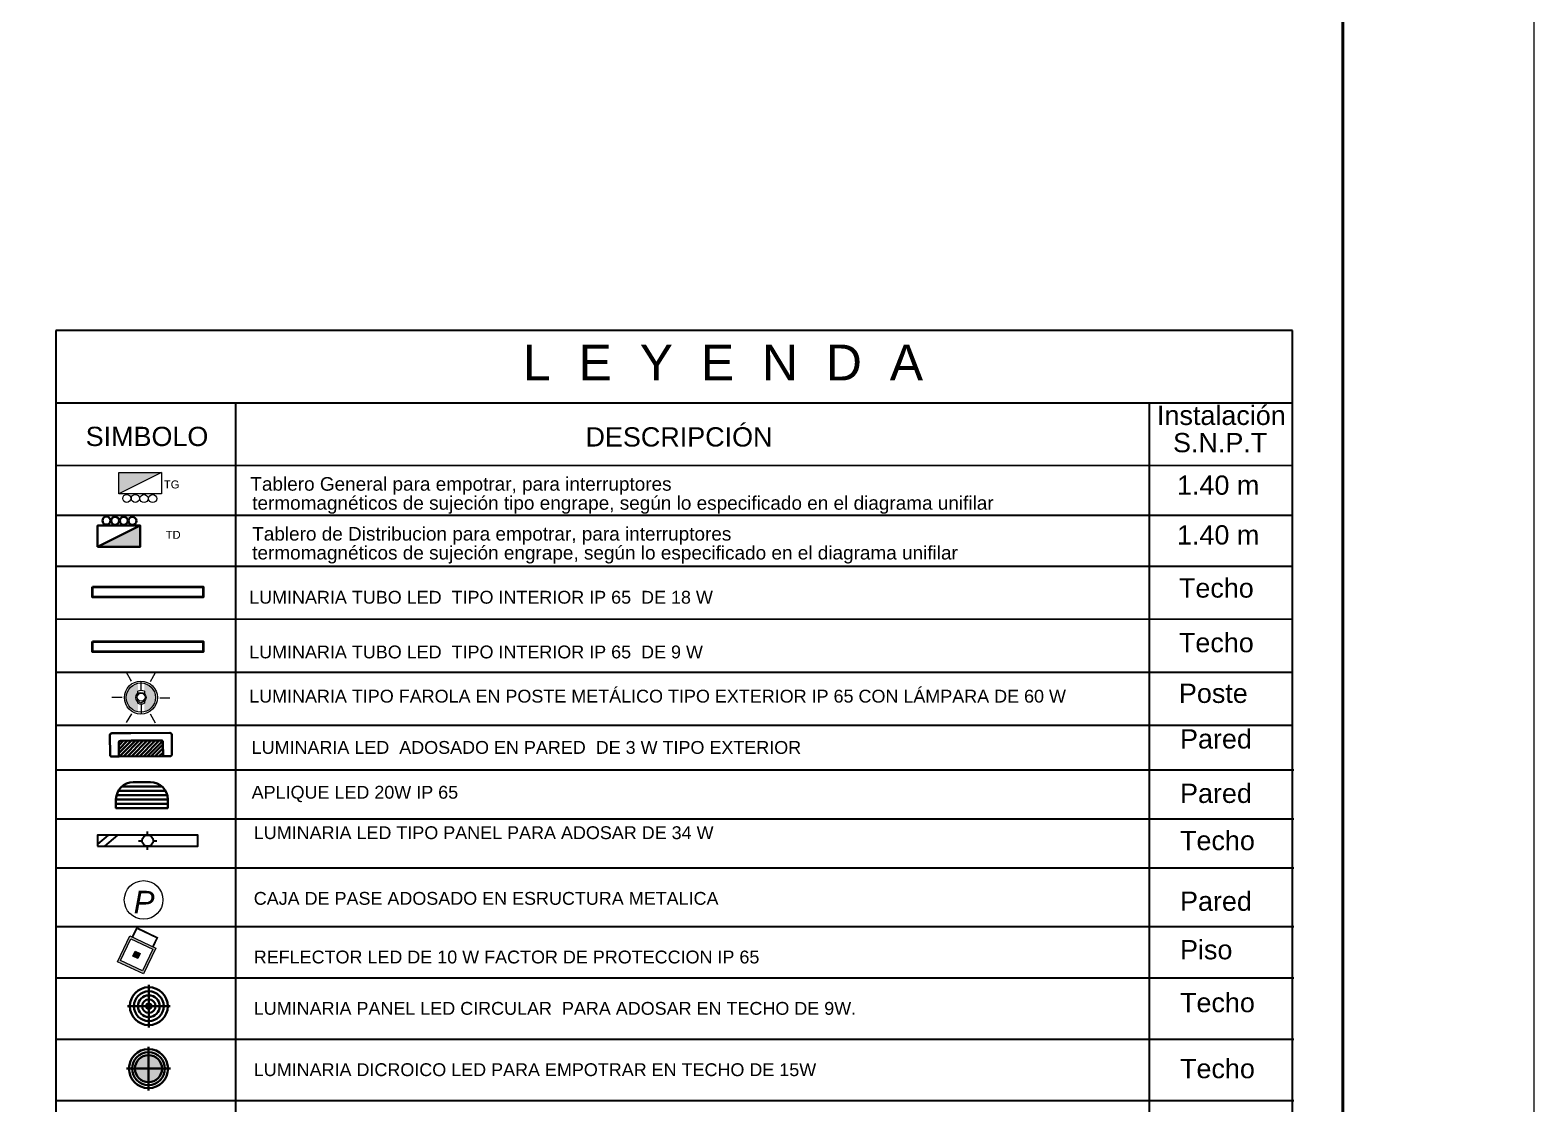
# Model space of a CAD drawing. Header units: metres. Extents: x -17 to 101, y 0 to 79.
# Drawn here: x 42.23 to 50.1, y 12.64 to 18.26 of the extents above; entities that cross this region are included whole.
import ezdxf
from ezdxf.enums import TextEntityAlignment as Align
from ezdxf.lldxf.tags import DXFTag

# ---------------------------------------------------------------- set-up
doc = ezdxf.new("R2010")
doc.units = ezdxf.units.M
doc.set_wipeout_variables(frame=1)
for name, color, linetype in [('.', 40, 'Continuous'), ('IE-LEYENDA', 142, 'Continuous'), ('RED DE HUMO', 32, 'ACI')]:
    doc.layers.add(name, color=color, linetype=linetype)
for name, color, linetype, lineweight in [('A-DOOR', 31, 'Continuous', 18), ('ALUMBRADO', 1, 'Continuous', 30), ('alumbrado exterior', 3, 'Continuous', 15), ('Capa1', 7, 'Continuous', 5), ('Cotas varias El', 253, 'Continuous', 13), ('ROTULO', 253, 'Continuous', 0)]:
    doc.layers.add(name, color=color, linetype=linetype, lineweight=lineweight)
doc.styles.add('ESC50', font='ariali.ttf', dxfattribs={"height": 0.05})
doc.styles.get("Standard").update_dxf_attribs({"font": 'arial.ttf'})
doc.styles.add('style1', font='arial.ttf', dxfattribs={"height": 0.35})
tags = doc.linetypes.add('ACI', pattern='A,0.5,-0.2,["ACI",Standard,S=0.1,R=0,X=-0.1,Y=-0.05],-0.25', length=0.95).pattern_tags.tags
tags[6] = DXFTag(74, 10)

# ---------------------------------------------------------------- blocks, each defined once
blk = doc.blocks.new('TD ALUMBRADO 1')
at = {"layer": 'ALUMBRADO'}
h = blk.add_hatch(color=256, dxfattribs=at)
h.dxf.hatch_style = 1
h.paths.add_polyline_path([(-0.5, 0), (0, 0.25), (0, 0)])
at = {"layer": 'ALUMBRADO', "color": 5}
for points in [[(-0.5, 0), (0, 0.25), (0, 0), (-0.5, 0)], [(-0.5, 0), (-0.5, 0.25), (0, 0.25), (0, 0), (-0.5, 0)]]:
    blk.add_lwpolyline(points, dxfattribs=at)
for centre in [(-0.396537622926644, 0.3074199967925324), (-0.2949788085725231, 0.3065225337097672), (-0.1934199942184023, 0.3056250706260926), (-0.09186117986428144, 0.3047276075428726)]:
    blk.add_circle(centre, 0.04729619983800148, dxfattribs=at)
blk = doc.blocks.new('ADOSADO')
at = {"color": 1, "lineweight": 25}
blk.add_wipeout([(-0.6299999999998818, 0.01500000000002788), (0.6400000000001091, 0.01500000000002788), (0.640000000000109, 0.15499999999997316), (-0.6299999999998818, 0.15499999999997316)], dxfattribs=at).dxf.layer = 'ALUMBRADO'
at = {"layer": 'ALUMBRADO', "lineweight": 25}
for points in [[(0.005000000000113696, 0.1548397513166244), (0.005000000000113703, 0.2007146317242774)], [(-0.4959400231371216, 0.1549999999999728), (-0.6299999999998818, 0.04090080989395585)], [(-0.3793544383481735, 0.1549999999999728), (-0.543846375086201, 0.0150000000000273)], [(-0.1107146317241639, 0.08499999999999988), (-0.06483975131651082, 0.08499999999999988)], [(0.005000000000113679, -0.03071463172427767), (0.005000000000113678, 0.0151602486833754)], [(0.0748397513167382, 0.08499999999999991), (0.1207146317243912, 0.08499999999999988)]]:
    blk.add_lwpolyline(points, dxfattribs=at)
at = {"layer": 'ALUMBRADO', "color": 1, "lineweight": 25}
blk.add_lwpolyline([(-0.6299999999998818, 0.0150000000000273), (0.6400000000001091, 0.0150000000000273), (0.6400000000001091, 0.1549999999999727), (-0.6299999999998818, 0.1549999999999727)], close=True, dxfattribs=at)
at = {"layer": 'ALUMBRADO', "lineweight": 25}
blk.add_circle((0.005000000000113691, 0.08499999999999991), 0.06983975131662451, dxfattribs=at)
blk = doc.blocks.new('*U28')
at = {"color": 2}
blk.add_lwpolyline([(-6.938893903907228e-18, -0.07058197215089557), (0, 0.07058197215089557)], dxfattribs=at)
blk = doc.blocks.new('*U29')
at = {"color": 0, "linetype": 'ByBlock', "lineweight": -2, "transparency": 16777216}
blk.add_blockref('*U28', (-0.03698911836055317, 1.246226080573407), dxfattribs=at)
for p, rotation in [((-0.3233873995355707, 1.083482873302389), 59.99999999999999), ((0.2471497740170132, 1.079569497111151), 299.9999999999999), ((-0.3256467883330222, 0.7540830825691167), 120), ((-0.04150789595545606, 0.5874264991068616), 180), ((0.2448903852195616, 0.7501697063778788), 239.9999999999999)]:
    blk.add_blockref('*U28', p, dxfattribs=dict(at, rotation=rotation))
blk = doc.blocks.new('A$C0124305E')
at = {"color": 114, "lineweight": 0}
blk.add_wipeout([(0.002259388797451344, 0.2974922509032759), (0.04919605317039201, 0.2977227911339744), (0.08292106847715121, 0.2865621955450325), (0.11839121383377313, 0.2740706199810229), (0.1539976485676788, 0.2559254111682573), (0.18184904169248217, 0.23698233576509187), (0.2078566014381611, 0.21445871207274358), (0.24765973544193037, 0.1663586355381219), (0.26818501571173625, 0.1299030982247693), (0.28013500261899266, 0.10058739425478003), (0.2945246177705546, 0.03622069944100992), (0.29540829923535605, -0.01645684611703746), (0.29000921076599734, -0.05484589053523525), (0.2810524736428836, -0.08790021472502657), (0.2733679060593618, -0.10828855968393192), (0.2622875822262859, -0.13170341902162414), (0.24915738709432572, -0.15407962198313718), (0.23549807505962272, -0.1733972486374457), (0.2154378858937381, -0.19680027139593587), (0.2029446121138473, -0.20914497249708502), (0.17442354118536726, -0.23250869371228478), (0.15283950026194904, -0.24662393790459308), (0.12581325504863008, -0.2607929317854478), (0.11393023014560565, -0.26593719428982876), (0.1010109838123547, -0.2708412273608071), (0.07614605580074951, -0.2783895539866148), (0.0491960523658377, -0.28394366091530104), (0.003696052543818784, -0.2875042208656666), (-0.0418039477972555, -0.2875042208656666), (-0.08515399630674976, -0.27368310205197327), (-0.11230043526882613, -0.26352063528968445), (-0.13623710835338143, -0.2518601347187806), (-0.16505111870988137, -0.23391977539042835), (-0.18998444856239796, -0.214193895556891), (-0.21762564936032622, -0.18624478734216704), (-0.23624452284261963, -0.16229071249970406), (-0.257981615259147, -0.12569870496197671), (-0.2771292845782803, -0.07681730068949022), (-0.28512379851454195, -0.04125726005906716), (-0.2888039474561811, 0.004995779134333356), (-0.2864663843167065, 0.041901201976533686), (-0.2815846093974876, 0.06958056002217128), (-0.2662576930893532, 0.11760672539898687), (-0.2464341667222063, 0.15662401994035935), (-0.20979998656208107, 0.2049349981137326), (-0.17824563524122822, 0.23402300949336385), (-0.1520769901080107, 0.2525659897473861), (-0.11589060588587258, 0.2719326277064633), (-0.04180394659011475, 0.29393521929232236)], dxfattribs=at).dxf.layer = 'Capa1'
at = {"layer": 'Capa1', "lineweight": 0, "true_color": 0xfecc66}
h = blk.add_hatch(color=31, dxfattribs=at)
edge = h.paths.add_edge_path()
edge.add_line((0.04919605288887385, 0.08599072657525564), (0.04919605304021379, 0.1951076067984107))
edge.add_ellipse((0, 0), major_axis=(0.1422800581706495, 0.1422800581706495), ratio=0.9999999984486516, start_angle=239.15203313530708, end_angle=390.84796677580715, ccw=False)
edge.add_line((0.04919605243485414, -0.1951076067984103), (0.049196052661864, -0.07599916709586974))
edge.add_line((0.04919605266186411, -0.07599916709586974), (0.04919605326722376, -0.0514901673421263))
edge.add_ellipse((0, 0), major_axis=(0.05035617673200633, 0.05035617673200633), ratio=0.999999992103755, start_angle=268.6947537270187, end_angle=361.305247230614)
edge.add_line((0.04919605281320394, 0.05149016855284572), (0.04919605288887391, 0.08599072657525542))
edge = h.paths.add_edge_path()
edge.add_line((-0.04180394772556617, -0.05765343829989433), (-0.04180394772556617, -0.07599916588515043))
edge.add_line((-0.04180394772556617, -0.07599916588515043), (-0.04180394780123614, -0.1968239310197533))
edge.add_ellipse((0, 0), major_axis=(0.1422800582034076, 0.1422800582034076), ratio=0.9999999980777246, start_angle=56.991011694615906, end_angle=213.0089881952459, ccw=False)
edge.add_line((-0.04180394704453649, 0.1968239310197534), (-0.04180394749855626, 0.08599072657525564))
edge.add_line((-0.0418039474985562, 0.08599072657525564), (-0.04180394757422617, 0.05765343829989455))
edge.add_ellipse((0, 0), major_axis=(0.05035617640502815, 0.05035617640502815), ratio=0.9999999986875031, start_angle=80.94550216335915, end_angle=189.0544977614403)
at = {"layer": 'Capa1', "color": 114, "lineweight": 0}
for p, q in [((0.003696052695158825, 0.09789589457213876), (0.003696052846498765, 0.2271843240596353)), ((-0.04180394757422623, 0.03389166910201324), (-0.0418039474985562, 0.08599072657525564)), ((0.04919605288887385, 0.08599072657525564), (0.04919605281320394, 0.03389166789129394)), ((-0.04180394772556617, -0.07599916588515043), (-0.04180394764989614, -0.02390010962262745)), ((0.003696052392479054, -0.08790433509275308), (0.003696052241139114, -0.2271843240596353)), ((0.04919605394825333, -0.02390010841190815), (0.04919605387258341, -0.07599916588515043))]:
    blk.add_line(p, q, dxfattribs=at)
for centre, radius in [((0, 0), 0.2272143878100906), ((0, 0), 0.2012143878100906), ((0, 0), 0.07121438781006095), ((0.003696052543818884, 0.004995779134333134), 0.05390011509880426)]:
    blk.add_circle(centre, radius, dxfattribs=at)
for start, end in [(60.67431455134843, 119.3256852626295), (240.6743145513485, 299.3256852626295)]:
    blk.add_arc((0.003696052543818884, 0.004995779134333134), 0.09290011509880426, start, end, dxfattribs=at)
at = {"rotation": 89.99999999999999}
blk.add_blockref('*U29', (0.9168262898401341, 0.03924850715800443), dxfattribs=at)
blk = doc.blocks.new('LUM PARED')
at = {"layer": 'ALUMBRADO'}
h = blk.add_hatch(dxfattribs=at)
h.set_pattern_fill('ANSI31', color=5, scale=2.5)
h.set_pattern_definition([(45, (0, 0.8839698251096024), (-0.2209708691207961, 0.2209708691207961), [])])
edge = h.paths.add_edge_path()
edge.add_line((-2.468195450446842, 0), (2.468195450446842, 0))
edge.add_line((2.468195450446842, 0), (2.468195450446842, 1.567939650219216))
edge.add_arc((2.268195450446854, 1.567939650219216), 0.1999999999999886, 0, 90)
edge.add_line((2.268195450446854, 1.767939650219205), (-2.268195450446854, 1.767939650219205))
edge.add_arc((-2.268195450446854, 1.567939650219216), 0.1999999999999886, 90, 180)
edge.add_line((-2.468195450446842, 1.567939650219216), (-2.468195450446842, 0))
at = {"layer": 'ALUMBRADO', "color": 5}
for points in [[(-1.077558463617265, 1.767939650219205), (-2.268195450446854, 1.767939650219205, 0.414213562373095), (-2.468195450446842, 1.567939650219216), (-2.468195450446842, 0), (-3.250369740128178, 0, -0.414213562373095), (-3.450369740128167, 0.1999999999999886), (-3.450369740128167, 2.407037934424636, -0.414213562373095), (-3.250369740128178, 2.607037934424625), (-1.107544794738601, 2.607037934424625), (3.250369740128178, 2.607037934424625, -0.414213562373095), (3.450369740128167, 2.407037934424636), (3.450369740128167, 0.1999999999999886, -0.414213562373095), (3.250369740128178, 0), (2.468195450446842, 0), (2.468195450446842, 1.567939650219216, 0.414213562373095), (2.268195450446854, 1.767939650219205)], [(-2.468195450446842, 0), (2.468195450446842, 0), (2.468195450446842, 1.567939650219216, 0.414213562373095), (2.268195450446854, 1.767939650219205), (-2.268195450446854, 1.767939650219205, 0.414213562373095), (-2.468195450446842, 1.567939650219216)]]:
    blk.add_lwpolyline(points, format="xyb", close=True, dxfattribs=at)
blk = doc.blocks.new('LED SUM')
at = {"layer": 'ALUMBRADO', "color": 44}
for p, q in [((0, 0.1375511748460667), (0, -0.1375511748460667)), ((-0.1375511748460667, 0), (0.1375511748461804, 0))]:
    blk.add_line(p, q, dxfattribs=at)
for radius in [0.1222244454256497, 0.09603158152843108, 0.06983871763121244, 0.04364585373399379, 0.01745298983677515]:
    blk.add_circle((0, 0), radius, dxfattribs=at)
blk = doc.blocks.new('LED CENTRAL')
at = {"layer": 'ALUMBRADO'}
h = blk.add_hatch(color=5, dxfattribs=at)
h.dxf.hatch_style = 1
edge = h.paths.add_edge_path()
edge.add_arc((0, 0), 0.08454851561067347, 0, 360)
at = {"layer": 'ALUMBRADO', "color": 5}
for points in [[(0, 0.1375511748460667), (0, -0.1375511748460667)], [(-0.1375511748460667, 0), (0.1375511748461804, 0)]]:
    blk.add_lwpolyline(points, dxfattribs=at)
for radius in [0.1222244454256497, 0.1028454190172301, 0.08454851561067347]:
    blk.add_circle((0, 0), radius, dxfattribs=at)
blk = doc.blocks.new('LUM PARED 20 W')
at = {"layer": 'ALUMBRADO', "color": 6}
blk.add_lwpolyline([(-0.05000000000001137, -0.1499999999999999), (0.05000000000001137, -0.1499999999999999, 0.414213562373095), (0.1500000000000057, -0.04999999999999982), (0.1500000000000057, 0), (-0.1500000000000057, 0), (-0.1500000000000057, -0.04999999999999982, 0.414213562373095)], format="xyb", close=True, dxfattribs=at)
for points in [[(-0.1500000000000057, -0.02499999999999991), (0.1500000000000057, -0.02499999999999991)], [(-0.1500000000000057, -0.04999999999999982), (0.1500000000000057, -0.04999999999999982)], [(-0.1468245836551887, -0.07499999999999973), (0.1468245836551603, -0.07499999999999973)], [(-0.1366025403784477, -0.09999999999999964), (0.1366025403784192, -0.09999999999999964)], [(-0.1161437827766463, -0.1249999999999996), (0.1161437827765894, -0.1249999999999996)]]:
    blk.add_lwpolyline(points, dxfattribs=at)
blk = doc.blocks.new('CAJ A DE PASO EMT')
at = {"layer": 'alumbrado exterior'}
blk.add_circle((0, 0), 0.2018504002154765, dxfattribs=at)
at = {"layer": 'IE-LEYENDA', "color": 7, "style": 'ESC50'}
blk.add_text('P', height=0.2348892726867098, dxfattribs=at).set_placement((0.005606623600897365, -0.1395406398356158), align=Align.CENTER)
blk = doc.blocks.new('REFLECTOR DE 10W')
at = {"layer": '.', "true_color": 0xf8d731}
h = blk.add_hatch(color=40, dxfattribs=at)
h.dxf.hatch_style = 1
h.paths.add_polyline_path([(-0.05064062662694369, 0.07500000000000284), (-0.2006406266269209, 0.07500000000000284), (-0.2006406266268641, -0.07499999999998865), (-0.05064062662694369, -0.07499999999999574)])
h.paths.add_polyline_path([(-0.06254751661577984, -0.06309311001115958), (-0.1887337366380279, -0.06309311001115248), (-0.1887337366380848, 0.06309311001116669), (-0.06254751661577984, 0.06309311001116669)], flags=16)
h.paths.add_polyline_path([(-0.1111876031453107, 0.0144530234816429), (-0.1111876031453107, -0.0144530234816358), (-0.1400936501084971, -0.0144530234816287), (-0.1400936501085539, 0.0144530234816429)], flags=0)
at = {"layer": '.'}
h = blk.add_hatch(color=5, dxfattribs=at)
h.dxf.hatch_style = 1
h.paths.add_polyline_path([(-0.1400936501085539, 0.0144530234816429), (-0.1400936501084971, -0.01445302348162869), (-0.1111876031453107, -0.01445302348163579), (-0.1111876031453107, 0.0144530234816429)])
at = {"layer": 'alumbrado exterior', "color": 40, "true_color": 0xf8d731}
for points in [[(-0.2006406266269209, 0.07500000000000284), (-0.05064062662694369, 0.07500000000000284), (-0.05064062662694369, -0.07499999999999574), (-0.2006406266268641, -0.07499999999998863)], [(-0.1887337366380848, 0.06309311001116669), (-0.06254751661577984, 0.06309311001116669), (-0.06254751661577984, -0.06309311001115958), (-0.1887337366380279, -0.06309311001115248)]]:
    blk.add_lwpolyline(points, close=True, dxfattribs=at)
at = {"layer": 'alumbrado exterior', "color": 5}
blk.add_lwpolyline([(-0.1400936501085539, 0.0144530234816429), (-0.1111876031453107, 0.0144530234816429), (-0.1111876031453107, -0.0144530234816358), (-0.1400936501084971, -0.01445302348162869)], close=True, dxfattribs=at)
at = {"layer": 'alumbrado exterior'}
for points in [[(-0.05064062662694369, 0.06056938561071945), (0.003641253811963452, 0.06056938561071945), (0.003641253811963452, -0.06056938561071945), (-0.05064062662694369, -0.06056938561071945)], [(-0.05064062662694369, 0.05692813179873468), (0, 0.05692813179873468), (0, -0.05692813179874179), (-0.05064062662694369, -0.05692813179873468)]]:
    blk.add_lwpolyline(points, dxfattribs=at)
blk = doc.blocks.new('y')
at = {"layer": 'ROTULO'}
h = blk.add_hatch(color=5, dxfattribs=at)
h.dxf.hatch_style = 1
h.paths.add_polyline_path([(116.0012852453631, 248.4531601043536), (115.7784470967225, 248.3417664977139), (115.7784572837947, 248.4531804784981)])
at = {"layer": 'A-DOOR', "color": 2, "lineweight": 35}
for points in [[(115.6407748140873, 247.8543700489472), (116.2191935879123, 247.8543700489472), (116.2191935879123, 247.8004096740339), (115.6407748140873, 247.8004096740339)], [(115.6407748140873, 247.5678246859678), (116.2191935879123, 247.5678246859678), (116.2191935879123, 247.5138643110545), (115.6407748140873, 247.5138643110545)]]:
    blk.add_lwpolyline(points, close=True, dxfattribs=at)
at = {"layer": 'IE-LEYENDA', "linetype": 'Continuous'}
for p, q in [((115.4482056884666, 249.1975102429892), (115.448299721559, 238.5553938016489)), ((121.9238596626642, 249.1973107909758), (115.4482056884666, 249.1975102429892)), ((121.923586496173, 238.4985231873486), (121.9238596626642, 249.1973107909758)), ((121.9238499127579, 248.8154477886988), (115.4481945922921, 248.8156359527166)), ((116.3888094599827, 248.8156086211395), (116.3887624187958, 247.1966885154168)), ((121.1749310243819, 238.5552274021474), (121.1751952473793, 248.8154695424616)), ((115.4481851486704, 248.4906341944566), (121.9238416146598, 248.4904460304186)), ((115.4481775751589, 248.2299921702644), (121.9238349598247, 248.2298040061999)), ((115.4481698178982, 247.9630264369155), (121.9238281435296, 247.9628382728236)), ((115.4482213721951, 247.6856981207103), (121.9238599844309, 247.6855097496749)), ((115.4482242540552, 247.4079050614274), (121.9238618719941, 247.407716690421)), ((116.3887624187958, 247.1966885154168), (116.3885935340199, 239.5188985179896)), ((115.4482271359152, 247.130112000822), (121.9238068830932, 247.1301560014393)), ((115.4482295732983, 246.8951637083962), (121.9296442756904, 246.8949753770407)), ((115.4482322329188, 246.6387931356531), (121.9296368262959, 246.6386048045763)), ((115.4482348946258, 246.3822214361872), (121.9296293710573, 246.3820331054075)), ((115.448238080447, 246.0751284430448), (121.9296204478146, 246.0749401126168)), ((115.4482408708523, 245.8061510426891), (121.9296137382664, 245.8059627125352)), ((115.4482442027856, 245.4849737669907), (121.9296044057736, 245.4847854372047)), ((115.448247534719, 245.1637964912922), (121.9295950732808, 245.1636081618742))]:
    blk.add_line(p, q, dxfattribs=at)
at = {"layer": 'ROTULO', "color": 5}
for points in [[(116.0012852453631, 248.4531601043536), (115.7784470967225, 248.3417664977139), (115.7784572837947, 248.4531804784981), (116.0012852453631, 248.4531601043536)], [(116.0012852453631, 248.4531601043536), (116.0012750582912, 248.3417461235692), (115.7784470967225, 248.3417664977139), (115.7784572837947, 248.4531804784981), (116.0012852453631, 248.4531601043536)]]:
    blk.add_lwpolyline(points, dxfattribs=at)
for centre in [(115.8193833455788, 248.3173730720674), (115.8646435961724, 248.3169689739806), (115.909903846766, 248.3165648758936), (115.9551640973598, 248.316160777807)]:
    blk.add_circle(centre, 0.02107783168778942, dxfattribs=at)
at = {"layer": 'ALUMBRADO'}
for name, p, xscale, yscale, zscale, rotation in [('LUM PARED', (115.8937465240546, 246.9661126139901), 0.04686653768233159, 0.04686653768233159, 0.04686653768233159, 0.3279571989697056), ('LUM PARED 20 W', (115.8986388875998, 246.6952190110596), 0.9034740000000001, 0.9034740000000001, 0.9034740000000001, 180)]:
    blk.add_blockref(name, p, dxfattribs=dict(at, xscale=xscale, yscale=yscale, zscale=zscale, rotation=rotation))
at = {"layer": 'ALUMBRADO', "xscale": 0.8365500000000002, "yscale": 0.8365500000000002, "zscale": 0.8365500000000002}
blk.add_blockref('LED CENTRAL', (115.9333894560924, 245.3305113601652), dxfattribs=at)
at = {"layer": 'alumbrado exterior', "xscale": 0.5, "yscale": 0.5, "zscale": 0.5}
blk.add_blockref('CAJ A DE PASO EMT', (115.9076190268969, 246.2141838821501), dxfattribs=at)
at = {"layer": 'alumbrado exterior', "rotation": 64.76598913906687}
blk.add_blockref('REFLECTOR DE 10W', (115.924814894509, 246.0399328985732), dxfattribs=at)
at = {"layer": 'RED DE HUMO', "xscale": 0.8112799805539835, "yscale": 0.8112799805539835, "zscale": 0.8112799805539835}
blk.add_blockref('LED SUM', (115.9349015801817, 245.6576284852501), dxfattribs=at)
at = {"layer": 'ROTULO', "xscale": 0.4456559249999996, "yscale": 0.4456559249999996, "zscale": 0.4456559249999996, "rotation": 359.9947611938667}
blk.add_blockref('TD ALUMBRADO 1', (115.8898738827983, 248.0637996562146), dxfattribs=at)
at = {"layer": 'ROTULO', "xscale": 0.4126443750000001, "yscale": 0.4126443750000001, "zscale": 0.4126443750000001}
blk.add_blockref('ADOSADO', (115.9268580258357, 246.4894056609075), dxfattribs=at)
at = {"layer": 'IE-LEYENDA', "style": 'style1'}
for s, height, p in [('L  E  Y  E  N  D  A', 0.187409944891774, (117.894014234593, 248.9354679114776)), ('Instalación ', 0.1009130472494168, (121.2136612448437, 248.7018608375568)), ('DESCRIPCIÓN', 0.1009130472494168, (118.2214550470584, 248.5890031209241)), ('S.N.P.T', 0.1009130472494168, (121.2975786677705, 248.5590380492886)), ('Tablero General para empotrar, para interruptores', 0.07101288510144146, (116.4666385781834, 248.3576666095885)), ('1.40 m', 0.1009130472494168, (121.3184519697453, 248.3363961896479)), ('termomagnéticos de sujeción tipo engrape, según lo especificado en el diagrama unifilar', 0.07101288510144146, (116.4763820486132, 248.2580970616806)), ('Tablero de Distribucion para empotrar, para interruptores', 0.07101288510144146, (116.4763773516715, 248.096451699848)), ('1.40 m', 0.1009130472494168, (121.3184443962349, 248.0757541654559)), ('termomagnéticos de sujeción engrape, según lo especificado en el diagrama unifilar', 0.07101288510144146, (116.4763744751022, 247.9974550374886)), ('Techo', 0.1009130472494168, (121.3284851430859, 247.7976000649237)), ('LUMINARIA TUBO LED  TIPO INTERIOR IP 65  DE 18 W', 0.06727536483294451, (116.4602823017681, 247.7659574449735)), ('Techo', 0.1009130472494168, (121.3284851430859, 247.5115220824628)), ('LUMINARIA TUBO LED  TIPO INTERIOR IP 65  DE 9 W', 0.06727536483294451, (116.4602823017681, 247.4794120819941)), ('LUMINARIA TIPO FAROLA EN POSTE METÁLICO TIPO EXTERIOR IP 65 CON LÁMPARA DE 60 W', 0.06727536483294451, (116.4603284464577, 247.2478975092463)), ('Poste', 0.1009130472494168, (121.3285312877755, 247.2461033182279)), ('Pared', 0.1009130472494168, (121.3343136914713, 247.0072980632489)), ('LUMINARIA LED  ADOSADO EN PARED  DE 3 W TIPO EXTERIOR', 0.06727536483294451, (116.4734179275848, 246.9793784117428)), ('APLIQUE LED 20W IP 65', 0.06727536483294451, (116.4734179275848, 246.744521223599)), ('Pared', 0.1009130472494168, (121.3342905975923, 246.72218948516)), ('LUMINARIA LED TIPO PANEL PARA ADOSAR DE 34 W ', 0.06727536483294451, (116.4844733157675, 246.5328231308233)), ('Techo', 0.1009130472494168, (121.3342905975923, 246.4748419373104)), ('CAJA DE PASE ADOSADO EN ESRUCTURA METALICA', 0.06727536483294451, (116.4844658605259, 246.18872724697)), ('Pared', 0.1009130472494168, (121.3342905975923, 246.1572671332384)), ('Piso', 0.1009130472494168, (121.3342905975923, 245.9032072326936)), ('REFLECTOR LED DE 10 W FACTOR DE PROTECCION IP 65', 0.06727536483294451, (116.4844491215705, 245.8816342544065)), ('LUMINARIA PANEL LED CIRCULAR  PARA ADOSAR EN TECHO DE 9W.', 0.06727536483294451, (116.4844491215705, 245.6126568541316)), ('Techo', 0.1009130472494168, (121.3342905975923, 245.6262466172896)), ('LUMINARIA DICROICO LED PARA EMPOTRAR EN TECHO DE 15W', 0.06727536483294451, (116.4844397890776, 245.2914795788011)), ('Techo', 0.1009130472494168, (121.3342905975923, 245.2803722155287))]:
    blk.add_text(s, height=height, rotation=359.9983351830777, dxfattribs=at).set_placement(p)
at = {"layer": 'ROTULO', "style": 'style1'}
blk.add_text('SIMBOLO', height=0.1009130472494168, rotation=359.9983351830777, dxfattribs=at).set_placement((115.604411929922, 248.5915194293465))
at = {"layer": 'ROTULO', "color": 5, "insert": (116.0546748951748, 248.3899987783969), "char_height": 0.04171339585376022, "attachment_point": 5, "rotation": 359.998335148614, "line_spacing_factor": 1.005125552525155, "style": 'style1'}
blk.add_mtext('TG', dxfattribs=at)
at = {"layer": 'ROTULO', "color": 6, "insert": (116.0626315406401, 248.1264275372435), "char_height": 0.04171339585376022, "attachment_point": 5, "rotation": 359.998335148614, "line_spacing_factor": 1.005125552525155, "style": 'style1'}
blk.add_mtext('TD', dxfattribs=at)
at = {"layer": 'ROTULO', "xscale": 0.3801526919291339, "yscale": 0.3801526919291339, "zscale": 0.3801526919291339}
blk.add_blockref('A$C0124305E', (115.8934475762191, 247.2741266273238), dxfattribs=at)
blk = doc.blocks.new('ly')
at = {"layer": 'A-DOOR', "color": 2, "lineweight": 80}
blk.add_blockref('y', (0, 0), dxfattribs=at)

msp = doc.modelspace()

# ---------------------------------------------------------------- linework, layer by layer
at = {"layer": 'Cotas varias El'}
msp.add_lwpolyline([(-9.745758688950446e-08, 35.4999998817913), (50.09999990254241, 35.4999998817913), (50.09999990254241, -1.182087032702839e-07), (-9.745758688950446e-08, -1.182087032702839e-07), (-9.745758688950446e-08, 35.4999998817913)], dxfattribs=at)
at = {"layer": 'Cotas varias El', "lineweight": 40}
msp.add_lwpolyline([(0.9999999025424131, 34.4999998817913), (49.09999990254241, 34.4999998817913), (49.09999990254241, 0.9999998817912967), (0.9999999025424131, 0.9999998817912967)], close=True, dxfattribs=at)

# ---------------------------------------------------------------- next in the draw order: block references
at = {"layer": 'A-DOOR', "color": 2, "lineweight": 80}
msp.add_blockref('ly', (-73.08713705026821, -232.5060929385791), dxfattribs=at)

doc.saveas('drawing.dxf')
